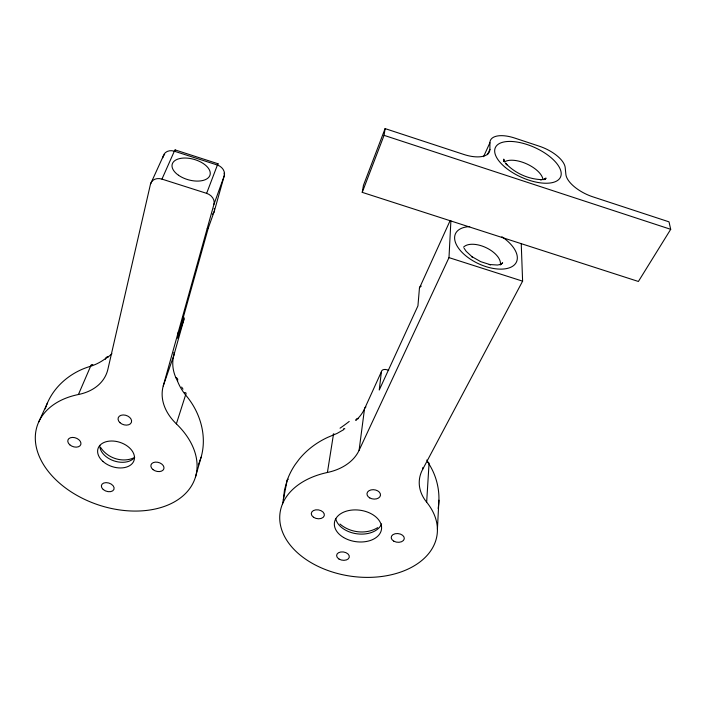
<?xml version="1.0" encoding="UTF-8"?>
<svg xmlns="http://www.w3.org/2000/svg" width="706" height="706" viewBox="0 0 706 706"><rect width="100%" height="100%" fill="white"/><g stroke="black" fill="none" stroke-linecap="round" stroke-linejoin="round"><path stroke-width="1.06" d="M489.902 149.381L489.92 142.753A26.978 12.231 23.9 0 1 514.683 138.049L539.322 146.213A26.978 12.152 24.5 0 1 565.197 167.596L565.877 174.417A27.278 12.205 25.7 0 0 592.881 196.842L669.014 221.843L670.7 229.318L638.392 281.473L362.24 192.359L363.44 185.36L385.105 128.607L463.842 154.464A27.26 12.602 22.8 0 0 489.902 149.381L487.467 154.667M503.766 161.542L503.766 159.106L503.943 160.518M438.152 508.426C440.623 493.15 437.27 477.062 428.983 464.01A55.015 49.764 -12.5 0 1 426.821 459.985M427.509 462.253A5.233 2.418 -32.3 0 1 429.019 463.992L426.662 502.187A79.266 52.968 8 0 1 395.51 573.687A79.266 52.968 8 0 1 287.466 541.343A79.266 52.968 8 0 1 327.416 472.482A56.365 40.427 10.7 0 0 359.089 450.331L448.99 257.619L450.896 220.819M437.411 529.288L438.911 500.201M283.335 499.76L284.492 489.999L287.121 480.424A85.355 74.457 -0.2 0 1 295.17 464.583L299.062 459.359A82.231 71.791 0 0 1 327.469 437.473L337.097 433.413L343.698 429.645A5.304 1.306 57.8 0 1 344.837 428.86M92.813 364.693A8.137 3.053 72.1 0 0 90.597 366.282L78.428 394.513A83.176 55.933 18.3 0 0 47.99 471.034A83.176 55.933 18.3 0 0 165.142 506.131A83.176 55.933 18.3 0 0 176.368 423.856A57.115 41.248 15.3 0 1 163.236 385.988L213.936 204.352A9.972 8.207 22.8 0 0 206.629 193.347L217.925 163.66L217.827 164.551M426.662 502.187A56.268 38.874 2.8 0 1 422.594 469.499L422.709 467.681M450.181 220.475L419.443 288.083L417.934 305.883L379.254 390.012L381.399 371.735A5.56 3.504 24.6 0 1 387.056 369.785L388.688 370.288M183.331 316.367A8.604 6.513 19.6 0 1 183.701 320.224L177.533 337.945L208.279 228.082L214.315 211.191L224.261 175.776A9.584 5.163 16.6 0 0 224.049 173.226M359.089 450.331L364.508 408.898L381.399 371.735M362.24 192.359L384.064 135.349L385.105 128.607M327.416 472.482L333.347 435.072A5.286 0.909 68.7 0 1 334.291 434.525M282.532 503.863L287.121 480.424A5.18 2.383 19.8 0 1 288.366 479.224M164.666 154.676A9.672 5.171 15.3 0 0 163.218 156.211L150.475 184.178L107.894 369.264A59.004 41.53 23.4 0 1 78.428 394.513M162.857 157.756L163.218 156.211A9.707 8.066 27.4 0 1 174.338 151.208A9.628 0.785 -73.5 0 1 175.212 150.863M208.261 228.179L207.202 228.806M195.474 477.035L201.131 457.161C207.308 435.505 200.045 411.73 185.581 394.981A56.012 50.576 13.9 0 1 177.409 380.861A55.271 40.957 15.5 0 1 173.897 355.136A8.366 5.569 14.9 0 0 173.844 352.453M201.131 457.161L198.395 464.866M177.533 337.945L178.256 332.005M176.368 423.856L185.581 394.981A8.128 2.321 -39.4 0 0 184.46 392.704M45.281 408.871C51.591 387.965 69.92 372.221 90.597 366.282A57.76 50.956 28.4 0 0 105 358.922L108.239 356.812A57.045 41.195 24 0 0 111.919 353.706M163.236 385.988L173.897 355.136L183.701 320.224A8.604 5.516 15.3 0 0 183.357 316.968M213.936 204.352L224.261 175.776A9.602 8.066 23.7 0 0 217.289 165.001L174.338 151.208L161.956 179.112A10.078 8.207 26.3 0 0 150.475 184.178M483.531 156.706L489.92 142.753M38.565 422.303L47.434 403.029M422.594 469.499L522.608 281.156L521.231 243.455M544.864 178.777L544.07 179.651L546.038 178.097L543.594 179.536L545.782 178.68L544.07 179.2M501.313 264.115L502.654 262.773L500.828 264.318M377.684 527.656C366.149 534.76 350.097 532.801 339.974 524.037M133.46 458.017C122.112 462.968 107.418 458.035 100.826 447.675M500.898 264.379L497.412 265.032L489.24 264.494L490.555 264.794L480.715 261.661L471.555 256.446L472.376 257.081L466.163 251.301L464.133 248.283M542.076 179.536L540.072 179.668L541.89 179.624C528.441 179.289 515.089 173.244 505.84 163.501L506.89 164.816L505.452 162.989M217.951 163.739L175.167 149.928M161.956 179.112L206.629 193.347M448.99 257.619L522.608 281.156M384.064 135.349L670.7 229.318M181.645 387.047L183.004 389.156M503.722 159.865L504.393 161.983A21.957 10.193 24.4 0 1 527.003 164.03A21.957 10.193 24.4 0 1 542.949 179.739M176.085 377.728A8.207 3.786 -24.9 0 1 177.462 380.852M105.362 359.275A8.216 4.157 62.1 0 1 108.353 356.865M214.139 208.605A9.346 5.269 16.3 0 1 214.315 211.191A9.354 7.678 22.4 0 1 212.374 214.262M134.705 457.294A18.85 12.726 18.3 0 1 113.878 460.85A18.85 12.726 18.3 0 1 99.793 445.371M365.946 406.974A5.392 3.548 24.9 0 0 364.508 408.898A54.053 40.074 10.6 0 1 358.789 417.493L355.798 420.423A5.33 3.08 48.9 0 1 358.489 418.667M419.443 288.083A5.939 3.371 24.1 0 1 421.288 286.142M501.887 236.757A33.606 17.518 24.9 0 1 510.032 267.574A33.606 17.518 24.9 0 1 462.174 252.492A33.606 17.518 24.9 0 1 469.719 226.617M463.533 247.179A20.65 10.917 24.9 0 1 486.355 247.788A20.65 10.917 24.9 0 1 500.325 264.979M381.611 523.887A23.58 15.85 8 0 1 357.51 533.877A23.58 15.85 8 0 1 335.694 518.504M349.214 421.447A41.072 8.481 -32.8 0 1 340.054 428.18M119.994 422.709A6.981 4.827 18.8 0 0 131.369 422.47A6.981 4.827 18.8 0 0 123.135 414.951A6.981 4.827 18.8 0 0 119.994 422.709M103.235 489.514A6.575 4.289 17.9 0 0 113.931 489.417A6.575 4.289 17.9 0 0 106.085 482.63A6.575 4.289 17.9 0 0 103.235 489.514M153.078 469.649A6.725 4.536 16.6 0 0 163.871 468.775A6.725 4.536 16.6 0 0 155.338 462.121A6.725 4.536 16.6 0 0 153.078 469.649M69.806 444.815A6.831 4.554 20 0 0 80.784 444.621A6.831 4.554 20 0 0 72.533 437.411A6.831 4.554 20 0 0 69.806 444.815M102.873 461.371A18.956 12.734 18.3 0 0 133.805 461.071A18.956 12.734 18.3 0 0 111.451 441.003A18.956 12.734 18.3 0 0 102.873 461.371M178.477 175.238A19.671 10.608 15.9 0 0 209.894 175.423A19.671 10.608 15.9 0 0 185.034 158.029A19.671 10.608 15.9 0 0 178.477 175.238M343.584 537.487A23.757 15.859 8 0 0 381.399 529.835A23.757 15.859 8 0 0 348.923 510.517A23.757 15.859 8 0 0 343.584 537.487M369.759 497.915A6.804 4.668 7.3 0 0 380.472 495.338A6.804 4.668 7.3 0 0 370.994 489.92A6.804 4.668 7.3 0 0 369.759 497.915M393.833 541.193A6.592 4.368 6.4 0 0 404.273 538.837A6.592 4.368 6.4 0 0 395.131 533.745A6.592 4.368 6.4 0 0 393.833 541.193M338.951 559.011A6.407 4.165 8.6 0 0 349.258 557.316A6.407 4.165 8.6 0 0 340.707 551.995A6.407 4.165 8.6 0 0 338.951 559.011M313.508 517.251A6.61 4.439 9.6 0 0 324.257 515.751A6.61 4.439 9.6 0 0 315.714 509.856A6.61 4.439 9.6 0 0 313.508 517.251M505.364 167.454A35.75 16.3 24.3 0 0 560.379 177.356A35.75 16.3 24.3 0 0 518.063 142.215A35.75 16.3 24.3 0 0 505.364 167.454"/></g></svg>
